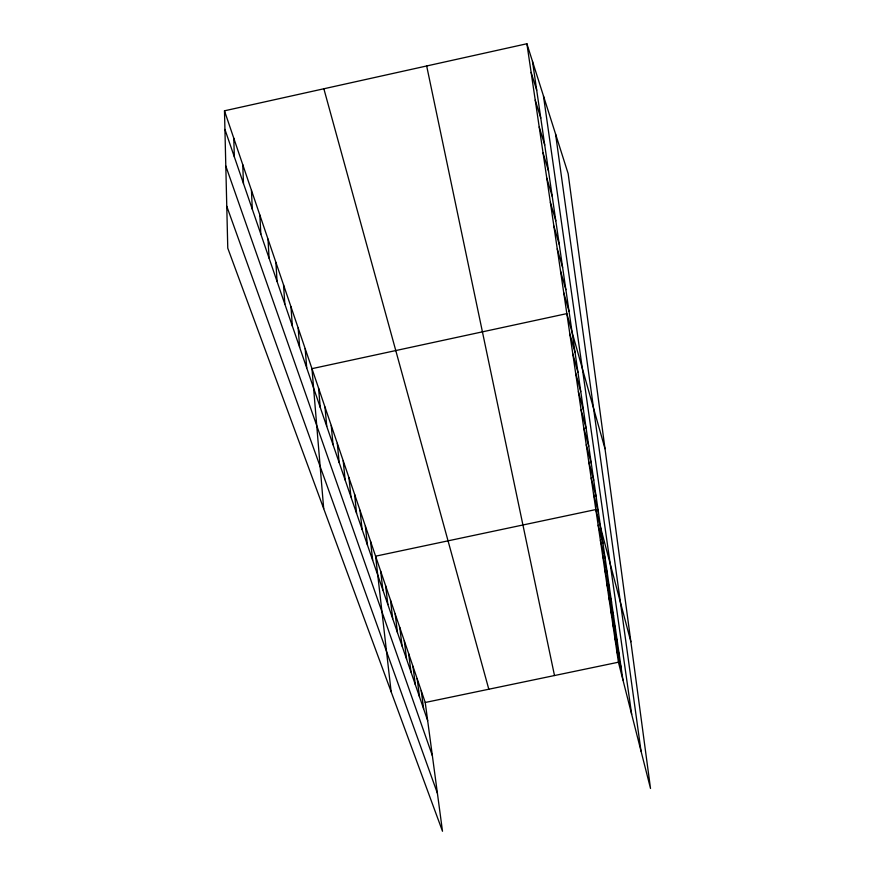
<?xml version="1.0" encoding="UTF-8"?>
<svg xmlns="http://www.w3.org/2000/svg" width="875" height="875" viewBox="0 0 875 875"><rect width="100%" height="100%" fill="white"/><g stroke="black" fill="none" stroke-linecap="round" stroke-linejoin="round"><path stroke-width="1.31" d="M224.481 110.808L425.228 702.483L442.498 831.25L227.773 248.15L224.481 110.808L526.892 43.75L568.159 173.655L650.519 788.462L618.428 662.211L526.892 43.75M425.228 702.483L618.428 662.211M226.767 206.281L437.391 793.188M225.805 166.009L432.348 755.606M224.93 129.423L427.656 720.617M531.136 72.417L536.703 90.202M535.238 100.144L540.772 118.07M539.208 126.962L544.72 145.02M543.047 152.917L548.527 171.095M546.766 178.052L552.223 196.339M550.375 202.398L555.789 220.773M553.864 226.012L559.256 244.453M557.255 248.905L562.614 267.411M560.547 271.119L565.863 289.669M563.73 292.688L569.023 311.27M604.997 448.711L566.836 313.622L311.97 368.659L323.684 508.616M569.844 333.966L575.072 352.603M572.775 353.741L577.959 372.389M575.619 372.969L580.77 391.617M578.386 391.672L583.505 410.309M323.859 88.769L488.808 689.227M581.077 409.872L586.162 428.498M583.702 427.591L588.755 446.195M586.25 444.839L591.27 463.422M588.744 461.65L593.731 480.2M591.161 478.023L596.116 496.541M593.523 493.981L598.445 512.466M630.864 641.747L595.831 509.556L375.594 556.183L391.147 691.808M598.139 525.186L602.995 543.583M600.403 540.433L605.216 558.775M602.602 555.297L607.381 573.584M604.745 569.811L609.492 588.033M606.845 583.964L611.559 602.131M608.891 597.778L613.572 615.891M610.881 611.275L615.53 629.322M612.839 624.455L617.455 642.436M614.742 637.328L619.325 655.244M616.602 649.906L621.152 667.756M426.672 65.975L554.498 675.533M532.481 61.348L622.945 679.984M543.462 95.933L631.663 714.284M555.57 134.039L641.025 751.144M421.225 690.692L423.642 708.903M417.134 678.628L419.53 696.916M412.945 666.28L415.33 684.655M408.658 653.647L411.02 672.098M404.272 640.719L406.613 659.236M399.777 627.473L402.095 646.067M395.172 613.911L397.469 632.57M390.458 600.009L392.722 618.745M385.623 585.769L387.866 604.559M380.669 571.156L382.878 590.023M370.53 541.275L372.673 560.252M365.345 525.995L367.445 545.016M360.03 510.311L362.086 529.386M354.572 494.222L356.584 513.341M348.961 477.706L350.93 496.869M343.208 460.753L345.133 479.948M337.302 443.33L339.172 462.569M331.231 425.436L333.036 444.697M324.986 407.039L326.736 426.311M318.566 388.117L320.25 407.411M305.178 348.633L306.72 367.927M298.178 328.016L299.644 347.298M290.97 306.775L292.348 326.036M283.544 284.889L284.834 304.117M275.887 262.336L277.08 281.509M268.002 239.061L269.084 258.191M259.853 215.053L260.827 234.106M251.442 190.258L252.295 209.223M242.747 164.642L243.48 183.52M233.767 138.184L234.358 156.931"/></g></svg>
